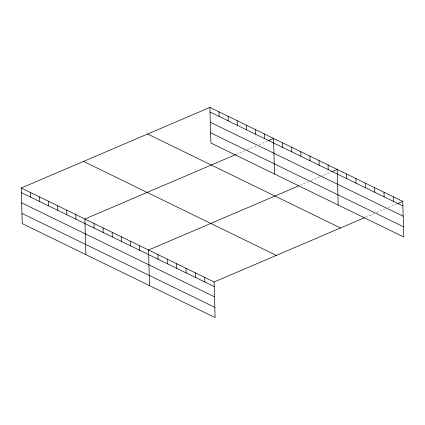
<?xml version="1.0" encoding="UTF-8"?>
<svg xmlns="http://www.w3.org/2000/svg" width="425" height="425" viewBox="0 0 425 425"><rect width="100%" height="100%" fill="white"/><g stroke="black" fill="none" stroke-linecap="round" stroke-linejoin="round"><path stroke-width="0.32" stroke-dasharray="2.12 1.59" d="M236.311 154.328L244.853 150.678M247.297 149.632L256.45 145.722M258.889 144.681L267.437 141.026M299.954 185.337L308.497 181.688M310.941 180.641L320.094 176.731M320.705 176.471L331.08 172.035M365.527 217.287L374.069 213.632M376.513 212.59L385.666 208.68M388.11 207.634L396.652 203.984"/><path stroke-width="0.64" d="M21.25 188.015L214.11 281.982L215.108 317.587L22.243 223.624L21.25 188.015L209.892 107.413L402.757 201.376L403.75 236.985L210.89 143.018L209.892 107.413M235.7 154.588L84.894 219.024L85.887 254.633M268.653 140.505L273.535 138.423L274.534 174.027M298.733 185.858L148.538 250.033L149.531 285.642M331.691 171.774L337.184 169.426L338.178 205.036M214.11 281.982L364.305 217.807M397.263 203.724L402.757 201.376M210.024 112.014L402.884 205.982M210.306 122.246L403.171 216.213M210.603 132.786L403.463 226.753M147.64 134.013L340.505 227.975M83.502 161.415L276.367 255.383M21.378 192.621L214.242 286.588M21.664 202.852L214.524 296.815M21.957 213.393L214.822 307.36M393.385 196.812L393.518 201.418M384.019 192.249L384.147 196.855M374.653 187.685L374.781 192.286M365.288 183.122L365.415 187.722M355.916 178.558L356.044 183.159M346.55 173.995L346.678 178.596M328.089 165.001L328.217 169.602M319 160.57L319.127 165.171M309.905 156.14L310.032 160.74M300.815 151.709L300.942 156.315M291.72 147.278L291.853 151.884M282.63 142.848L282.758 147.454M264.446 133.992L264.573 138.593M255.356 129.561L255.483 134.162M246.261 125.131L246.388 129.737M237.171 120.7L237.299 125.306M228.076 116.269L228.204 120.875M218.987 111.839L219.114 116.445M204.744 277.419L204.871 282.025M195.378 272.855L195.505 277.456M186.012 268.292L186.139 272.892M176.641 263.728L176.768 268.329M167.275 259.16L167.402 263.766M157.909 254.596L158.036 259.202M139.448 245.602L139.575 250.208M130.353 241.177L130.486 245.778M121.263 236.746L121.391 241.347M112.168 232.316L112.301 236.916M103.078 227.885L103.206 232.491M93.989 223.454L94.116 228.06M75.804 214.593L75.932 219.199M66.709 210.168L66.837 214.768M57.619 205.737L57.747 210.338M48.524 201.307L48.657 205.913M39.435 196.876L39.562 201.482M30.34 192.445L30.473 197.051"/></g></svg>
